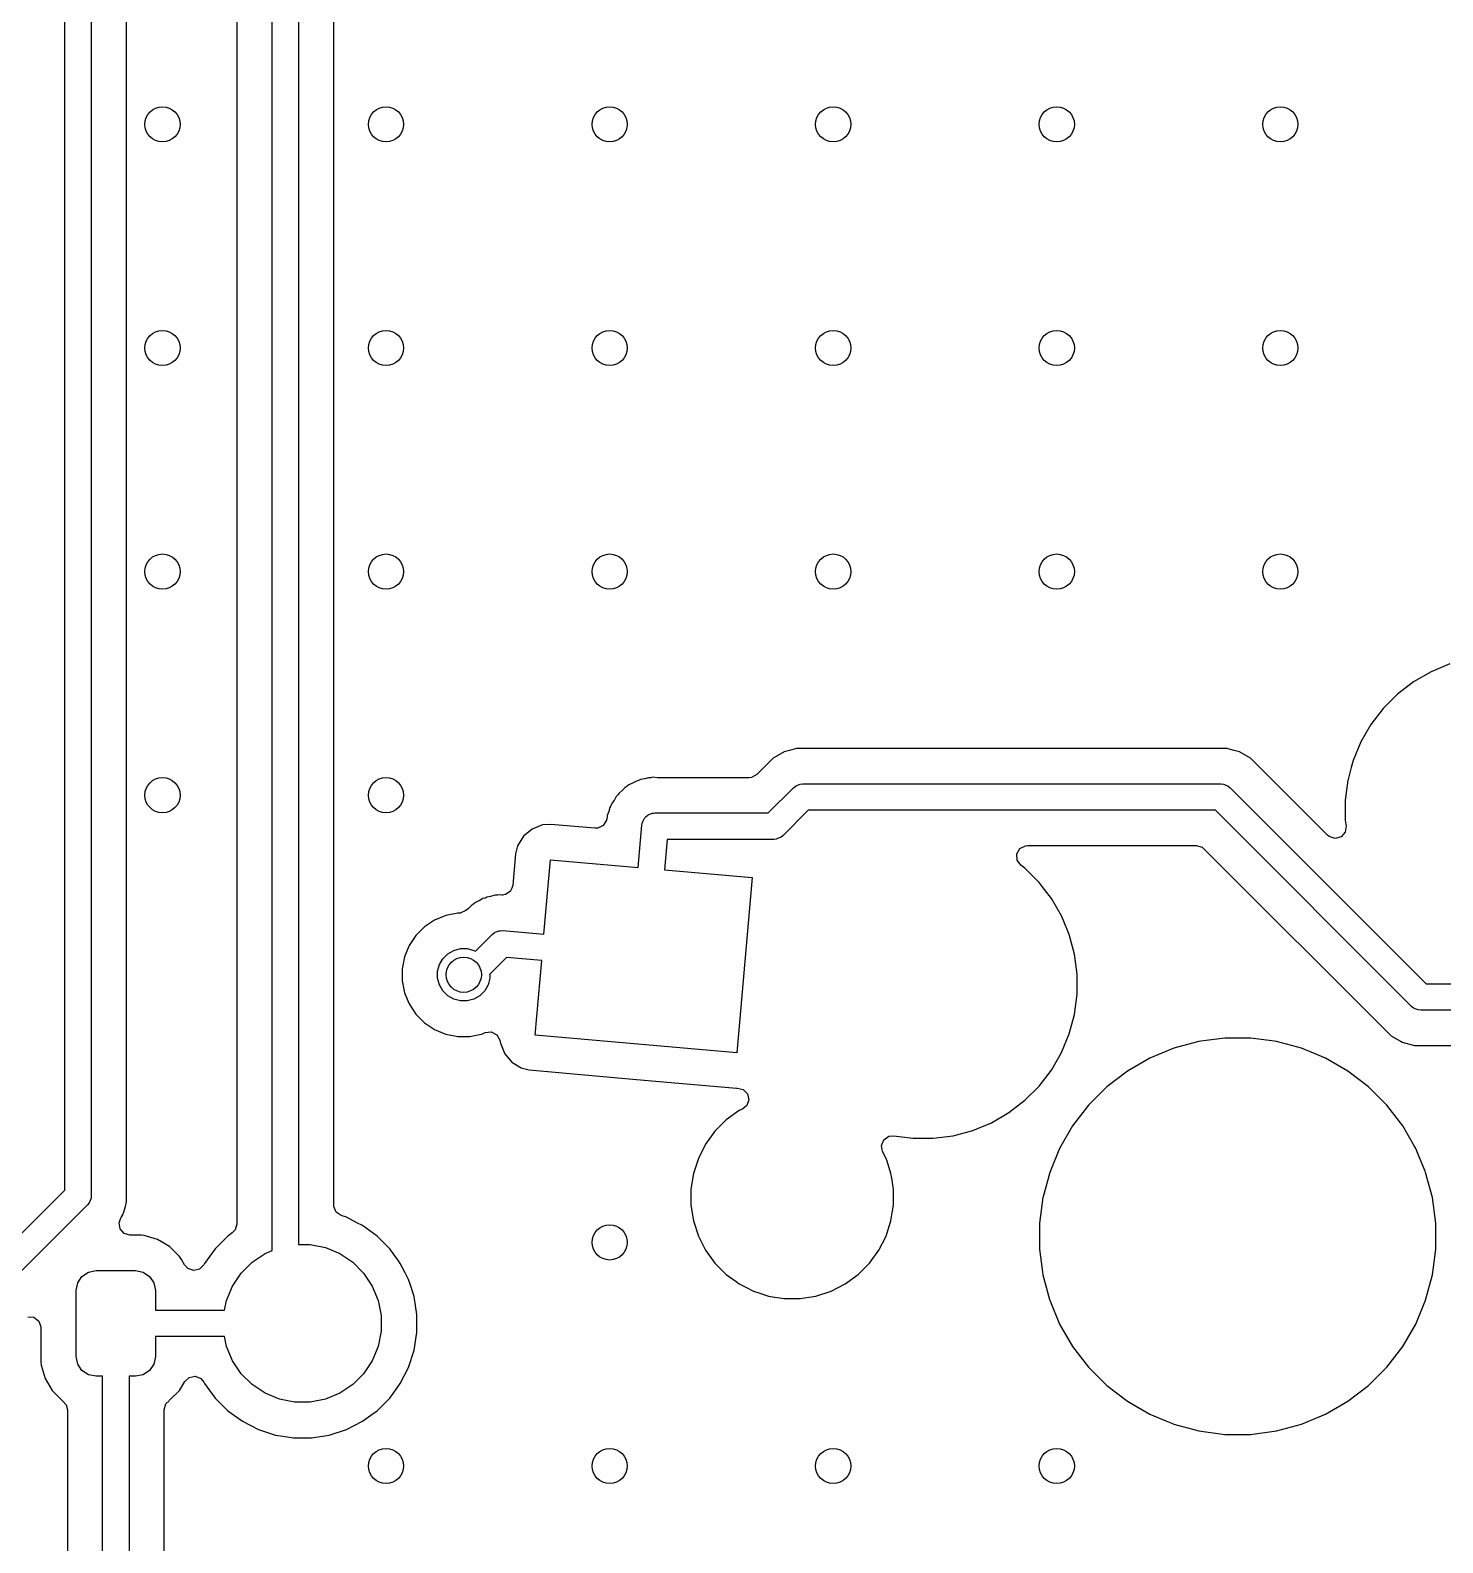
# Model space of a CAD drawing. Extents: x 2.6 to 14.2, y -9.4 to -3.8.
# Drawn here: x 4.124 to 4.756, y -5.465 to -4.788 of the extents above; entities that cross this region are included whole.
import ezdxf

# ---------------------------------------------------------------- set-up
doc = ezdxf.new("R2010")
doc.units = 0
doc.header["$MEASUREMENT"] = 0
doc.layers.add('BLACK', color=7, linetype='CONTINUOUS')

msp = doc.modelspace()

# ---------------------------------------------------------------- linework, layer by layer
at = {"layer": 'BLACK', "linetype": 'CONTINUOUS'}
for p, q in [((4.13959, -5.30712), (4.13959, -4.52097)), ((4.15141, -4.52097), (4.15141, -5.30956)), ((4.23225, -5.33422), (4.23225, -4.55968)), ((4.24406, -4.55968), (4.24406, -5.3315)), ((4.16717, -5.31242), (4.16717, -4.594)), ((4.21648, -4.59726), (4.21648, -5.32231)), ((4.25983, -5.31393), (4.25983, -4.608)), ((4.75899, -5.07184), (4.75065, -5.0753)), ((4.75065, -5.0753), (4.74282, -5.07982)), ((4.75065, -5.0753), (4.75065, -5.0753)), ((4.73565, -5.08532), (4.72927, -5.09171)), ((4.74282, -5.07982), (4.73565, -5.08532)), ((4.72927, -5.09171), (4.72377, -5.09887)), ((4.72377, -5.09887), (4.71925, -5.1067)), ((4.71925, -5.1067), (4.71579, -5.11504)), ((4.71925, -5.1067), (4.71925, -5.1067)), ((4.46128, -5.11117), (4.45634, -5.11402)), ((4.46362, -5.11054), (4.46128, -5.11117)), ((4.46679, -5.10969), (4.46362, -5.11054)), ((4.65947, -5.10969), (4.46679, -5.10969)), ((4.66032, -5.10992), (4.65947, -5.10969)), ((4.66264, -5.11054), (4.66032, -5.10992)), ((4.66498, -5.11117), (4.66264, -5.11054)), ((4.66264, -5.11054), (4.66264, -5.11054)), ((4.66993, -5.11402), (4.66498, -5.11117)), ((4.45634, -5.11402), (4.44907, -5.12129)), ((4.45634, -5.11402), (4.45634, -5.11402)), ((4.70432, -5.14842), (4.66993, -5.11402)), ((4.66993, -5.11402), (4.66993, -5.11402)), ((4.71494, -5.11822), (4.71351, -5.12355)), ((4.71579, -5.11504), (4.71494, -5.11822)), ((4.39024, -5.12705), (4.38904, -5.12825)), ((4.3907, -5.12679), (4.39024, -5.12705)), ((4.39107, -5.12657), (4.3907, -5.12679)), ((4.3907, -5.12679), (4.3907, -5.12679)), ((4.3918, -5.12596), (4.39107, -5.12657)), ((4.39353, -5.12515), (4.3918, -5.12596)), ((4.39371, -5.12504), (4.39353, -5.12515)), ((4.39518, -5.1242), (4.39371, -5.12504)), ((4.39371, -5.12504), (4.39371, -5.12504)), ((4.39569, -5.12406), (4.39518, -5.1242)), ((4.39518, -5.1242), (4.39518, -5.1242)), ((4.3961, -5.12395), (4.39569, -5.12406)), ((4.39569, -5.12406), (4.39569, -5.12406)), ((4.39697, -5.12355), (4.3961, -5.12395)), ((4.39885, -5.12321), (4.39697, -5.12355)), ((4.39905, -5.12316), (4.39885, -5.12321)), ((4.40069, -5.12272), (4.39905, -5.12316)), ((4.39905, -5.12316), (4.39905, -5.12316)), ((4.40165, -5.12272), (4.40069, -5.12272)), ((4.40259, -5.12255), (4.40165, -5.12272)), ((4.40449, -5.12272), (4.40259, -5.12255)), ((4.44562, -5.12272), (4.40449, -5.12272)), ((4.44666, -5.12261), (4.44562, -5.12272)), ((4.44907, -5.12129), (4.44666, -5.12261)), ((4.46547, -5.12719), (4.46636, -5.12646)), ((4.46636, -5.12646), (4.46803, -5.12577)), ((4.46803, -5.12577), (4.46849, -5.12557)), ((4.46849, -5.12557), (4.46965, -5.12546)), ((4.46965, -5.12546), (4.65662, -5.12546)), ((4.65662, -5.12546), (4.65777, -5.12557)), ((4.65777, -5.12557), (4.65823, -5.12577)), ((4.65823, -5.12577), (4.6599, -5.12646)), ((4.6599, -5.12646), (4.66079, -5.12719)), ((4.71345, -5.12377), (4.71228, -5.13273)), ((4.71351, -5.12355), (4.71345, -5.12377)), ((4.71345, -5.12377), (4.71345, -5.12377)), ((4.38525, -5.13274), (4.38415, -5.1343)), ((4.38535, -5.13255), (4.38525, -5.13274)), ((4.3862, -5.13109), (4.38535, -5.13255)), ((4.38535, -5.13255), (4.38535, -5.13255)), ((4.38658, -5.13071), (4.3862, -5.13109)), ((4.38688, -5.13041), (4.38658, -5.13071)), ((4.38658, -5.13071), (4.38658, -5.13071)), ((4.38743, -5.12962), (4.38688, -5.13041)), ((4.38889, -5.1284), (4.38743, -5.12962)), ((4.38904, -5.12825), (4.38889, -5.1284)), ((4.38904, -5.12825), (4.38904, -5.12825)), ((4.45417, -5.13849), (4.46547, -5.12719)), ((4.66079, -5.12719), (4.74851, -5.21491)), ((4.71228, -5.13273), (4.71228, -5.14176)), ((4.38212, -5.14062), (4.38201, -5.14103)), ((4.3822, -5.13966), (4.38212, -5.14062)), ((4.38285, -5.13787), (4.3822, -5.13966)), ((4.38305, -5.13714), (4.38285, -5.13787)), ((4.38335, -5.13603), (4.38305, -5.13714)), ((4.38361, -5.13557), (4.38335, -5.13603)), ((4.38383, -5.1352), (4.38361, -5.13557)), ((4.38361, -5.13557), (4.38361, -5.13557)), ((4.38415, -5.1343), (4.38383, -5.1352)), ((4.39894, -5.1407), (4.39963, -5.14012)), ((4.39963, -5.14012), (4.40026, -5.13948)), ((4.40026, -5.13948), (4.4005, -5.13938)), ((4.4005, -5.13938), (4.4007, -5.13922)), ((4.4007, -5.13922), (4.40156, -5.13895)), ((4.40156, -5.13895), (4.40239, -5.1386)), ((4.40239, -5.1386), (4.40277, -5.13856)), ((4.40277, -5.13856), (4.4029, -5.13852)), ((4.4029, -5.13852), (4.40305, -5.13854)), ((4.40305, -5.13854), (4.40354, -5.13849)), ((4.40354, -5.13849), (4.45417, -5.13849)), ((4.47209, -5.13727), (4.46079, -5.14857)), ((4.65417, -5.13727), (4.47209, -5.13727)), ((4.74189, -5.22499), (4.65417, -5.13727)), ((4.34856, -5.14571), (4.34473, -5.14892)), ((4.35319, -5.14384), (4.34856, -5.14571)), ((4.35692, -5.14358), (4.35319, -5.14384)), ((4.37668, -5.14531), (4.35692, -5.14358)), ((4.37792, -5.14526), (4.37668, -5.14531)), ((4.38039, -5.14406), (4.37792, -5.14526)), ((4.38183, -5.14171), (4.38039, -5.14406)), ((4.38201, -5.14103), (4.38183, -5.14171)), ((4.396, -5.16283), (4.39766, -5.14388)), ((4.39766, -5.14388), (4.39775, -5.14339)), ((4.39775, -5.14324), (4.3978, -5.14312)), ((4.39775, -5.14339), (4.39775, -5.14324)), ((4.3978, -5.14312), (4.39787, -5.14274)), ((4.39787, -5.14274), (4.39829, -5.14194)), ((4.39829, -5.14194), (4.39863, -5.14111)), ((4.39863, -5.14111), (4.39882, -5.14093)), ((4.39882, -5.14093), (4.39894, -5.1407)), ((4.71219, -5.14705), (4.71036, -5.1491)), ((4.71261, -5.14433), (4.71219, -5.14705)), ((4.71228, -5.14176), (4.71228, -5.14176)), ((4.71228, -5.14176), (4.71261, -5.14433)), ((4.34209, -5.15316), (4.34118, -5.15678)), ((4.34473, -5.14892), (4.34209, -5.15316)), ((4.34209, -5.15316), (4.34209, -5.15316)), ((4.40895, -5.1503), (4.40777, -5.16385)), ((4.45662, -5.1503), (4.40895, -5.1503)), ((4.45777, -5.15019), (4.45662, -5.1503)), ((4.45865, -5.14982), (4.45777, -5.15019)), ((4.4599, -5.1493), (4.45865, -5.14982)), ((4.46079, -5.14857), (4.4599, -5.1493)), ((4.56676, -5.15443), (4.56919, -5.15314)), ((4.56919, -5.15314), (4.57017, -5.15304)), ((4.57017, -5.15304), (4.64562, -5.15304)), ((4.64562, -5.15304), (4.64826, -5.15381)), ((4.64826, -5.15381), (4.64907, -5.15447)), ((4.70508, -5.14904), (4.70432, -5.14842)), ((4.70771, -5.14985), (4.70508, -5.14904)), ((4.71036, -5.1491), (4.70771, -5.14985)), ((4.34118, -5.15678), (4.33996, -5.17078)), ((4.34118, -5.15678), (4.34118, -5.15678)), ((4.35386, -5.19273), (4.35678, -5.15939)), ((4.35678, -5.15939), (4.396, -5.16283)), ((4.56541, -5.15683), (4.56676, -5.15443)), ((4.56558, -5.15957), (4.56541, -5.15683)), ((4.5672, -5.16179), (4.56558, -5.15957)), ((4.64907, -5.15447), (4.73276, -5.23815)), ((4.40777, -5.16385), (4.44699, -5.16729)), ((4.44699, -5.16729), (4.44012, -5.24573)), ((4.56897, -5.16315), (4.5672, -5.16179)), ((4.57535, -5.16954), (4.56897, -5.16315)), ((4.56897, -5.16315), (4.56897, -5.16315)), ((4.3378, -5.17418), (4.33673, -5.17496)), ((4.33889, -5.17342), (4.3378, -5.17418)), ((4.33891, -5.17337), (4.33889, -5.17342)), ((4.33895, -5.17334), (4.33891, -5.17337)), ((4.33944, -5.17211), (4.33895, -5.17334)), ((4.33995, -5.17088), (4.33944, -5.17211)), ((4.33996, -5.17078), (4.33994, -5.17083)), ((4.33994, -5.17083), (4.33995, -5.17088)), ((4.57677, -5.17139), (4.57535, -5.16954)), ((4.57535, -5.16954), (4.57535, -5.16954)), ((4.57535, -5.16954), (4.57535, -5.16954)), ((4.58085, -5.1767), (4.57677, -5.17139)), ((4.3201, -5.18114), (4.31892, -5.18213)), ((4.32026, -5.181), (4.3201, -5.18114)), ((4.3201, -5.18114), (4.3201, -5.18114)), ((4.32161, -5.17965), (4.32026, -5.181)), ((4.32244, -5.17917), (4.32161, -5.17965)), ((4.32277, -5.1789), (4.32244, -5.17917)), ((4.32317, -5.17856), (4.32277, -5.1789)), ((4.32277, -5.1789), (4.32277, -5.1789)), ((4.32471, -5.17784), (4.32317, -5.17856)), ((4.32317, -5.17856), (4.32317, -5.17856)), ((4.3249, -5.17775), (4.32471, -5.17784)), ((4.32471, -5.17784), (4.32471, -5.17784)), ((4.32655, -5.1768), (4.3249, -5.17775)), ((4.32748, -5.17655), (4.32655, -5.1768)), ((4.32755, -5.17652), (4.32748, -5.17655)), ((4.32786, -5.17637), (4.32755, -5.17652)), ((4.32835, -5.17615), (4.32786, -5.17637)), ((4.32786, -5.17637), (4.32786, -5.17637)), ((4.33001, -5.17585), (4.32835, -5.17615)), ((4.32835, -5.17615), (4.32835, -5.17615)), ((4.33043, -5.17576), (4.33001, -5.17585)), ((4.33206, -5.17532), (4.33043, -5.17576)), ((4.33259, -5.17532), (4.33206, -5.17532)), ((4.33273, -5.17531), (4.33259, -5.17532)), ((4.33276, -5.17532), (4.33273, -5.17531)), ((4.33311, -5.17531), (4.33276, -5.17532)), ((4.33397, -5.17516), (4.33311, -5.17531)), ((4.33496, -5.17524), (4.33397, -5.17516)), ((4.33526, -5.17523), (4.33496, -5.17524)), ((4.33643, -5.17501), (4.33526, -5.17523)), ((4.33663, -5.17499), (4.33643, -5.17501)), ((4.33666, -5.17497), (4.33663, -5.17499)), ((4.33673, -5.17496), (4.33666, -5.17497)), ((4.58537, -5.18453), (4.58085, -5.1767)), ((4.58085, -5.1767), (4.58085, -5.1767)), ((4.58085, -5.1767), (4.58085, -5.1767)), ((4.30494, -5.18641), (4.30042, -5.18942)), ((4.30996, -5.18433), (4.30494, -5.18641)), ((4.30494, -5.18641), (4.30494, -5.18641)), ((4.31529, -5.18327), (4.30996, -5.18433)), ((4.30996, -5.18433), (4.30996, -5.18433)), ((4.31578, -5.18327), (4.31529, -5.18327)), ((4.3164, -5.18323), (4.31578, -5.18327)), ((4.31892, -5.18213), (4.3164, -5.18323)), ((4.58621, -5.18656), (4.58537, -5.18453)), ((4.58537, -5.18453), (4.58537, -5.18453)), ((4.58537, -5.18453), (4.58537, -5.18453)), ((4.58883, -5.19287), (4.58621, -5.18656)), ((4.29658, -5.19327), (4.29356, -5.19778)), ((4.30042, -5.18942), (4.29658, -5.19327)), ((4.29658, -5.19327), (4.29658, -5.19327)), ((4.30042, -5.18942), (4.30042, -5.18942)), ((4.32323, -5.20034), (4.33074, -5.19282)), ((4.33074, -5.19282), (4.33161, -5.19211)), ((4.33161, -5.19211), (4.33164, -5.19209)), ((4.33164, -5.19209), (4.33188, -5.19199)), ((4.33188, -5.19199), (4.33208, -5.19182)), ((4.33208, -5.19182), (4.33293, -5.19155)), ((4.33293, -5.19155), (4.33377, -5.1912)), ((4.33377, -5.1912), (4.33403, -5.1912)), ((4.33403, -5.1912), (4.33427, -5.19113)), ((4.33427, -5.19113), (4.33543, -5.19111)), ((4.33543, -5.19111), (4.35386, -5.19273)), ((4.59117, -5.2016), (4.58883, -5.19287)), ((4.29356, -5.19778), (4.29149, -5.2028)), ((4.29356, -5.19778), (4.29356, -5.19778)), ((4.30863, -5.20366), (4.31081, -5.20148)), ((4.31081, -5.20148), (4.31348, -5.19993)), ((4.31348, -5.19993), (4.31646, -5.19914)), ((4.31646, -5.19914), (4.31955, -5.19914)), ((4.31955, -5.19914), (4.32252, -5.19993)), ((4.32252, -5.19993), (4.32323, -5.20034)), ((4.29148, -5.2028), (4.29043, -5.20813)), ((4.29043, -5.20813), (4.29043, -5.20813)), ((4.29043, -5.20813), (4.29043, -5.21356)), ((4.29149, -5.2028), (4.29148, -5.2028)), ((4.30629, -5.2093), (4.30709, -5.20633)), ((4.30709, -5.20633), (4.30863, -5.20366)), ((4.33715, -5.20312), (4.32971, -5.21056)), ((4.35284, -5.20449), (4.33715, -5.20312)), ((4.34992, -5.23783), (4.35284, -5.20449)), ((4.59235, -5.21056), (4.59117, -5.2016)), ((4.29043, -5.21356), (4.29043, -5.21356)), ((4.29043, -5.21356), (4.29043, -5.21356)), ((4.29043, -5.21356), (4.29148, -5.21889)), ((4.30629, -5.21239), (4.30629, -5.2093)), ((4.30709, -5.21537), (4.30629, -5.21239)), ((4.32971, -5.21239), (4.32892, -5.21537)), ((4.32971, -5.21056), (4.32971, -5.21239)), ((4.59235, -5.21959), (4.59235, -5.21056)), ((4.74851, -5.21491), (5.08468, -5.21491)), ((4.29148, -5.21889), (4.29149, -5.21889)), ((4.29149, -5.21889), (4.29356, -5.22391)), ((4.30863, -5.21804), (4.30709, -5.21537)), ((4.31081, -5.22022), (4.30863, -5.21804)), ((4.31348, -5.22176), (4.31081, -5.22022)), ((4.31646, -5.22256), (4.31348, -5.22176)), ((4.32252, -5.22176), (4.31955, -5.22256)), ((4.32519, -5.22022), (4.32252, -5.22176)), ((4.32737, -5.21804), (4.32519, -5.22022)), ((4.32892, -5.21537), (4.32737, -5.21804)), ((4.59117, -5.22855), (4.59235, -5.21959)), ((4.29356, -5.22391), (4.29356, -5.22391)), ((4.29356, -5.22391), (4.29658, -5.22843)), ((4.29658, -5.22843), (4.29658, -5.22843)), ((4.29658, -5.22843), (4.30042, -5.23227)), ((4.31955, -5.22256), (4.31646, -5.22256)), ((4.58883, -5.23728), (4.59117, -5.22855)), ((4.74278, -5.22572), (4.74189, -5.22499)), ((4.74403, -5.22624), (4.74278, -5.22572)), ((4.74491, -5.2266), (4.74403, -5.22624)), ((4.74606, -5.22672), (4.74491, -5.2266)), ((5.08712, -5.22672), (4.74606, -5.22672)), ((4.30042, -5.23227), (4.30042, -5.23227)), ((4.30042, -5.23227), (4.30494, -5.23529)), ((4.30494, -5.23529), (4.30494, -5.23529)), ((4.30494, -5.23529), (4.30958, -5.23721)), ((4.30958, -5.23721), (4.30996, -5.23737)), ((4.30996, -5.23737), (4.30996, -5.23737)), ((4.30996, -5.23737), (4.30996, -5.23737)), ((4.30996, -5.23737), (4.31529, -5.23843)), ((4.31529, -5.23843), (4.31529, -5.23843)), ((4.31529, -5.23843), (4.32072, -5.23843)), ((4.32072, -5.23843), (4.3243, -5.23771)), ((4.3243, -5.23771), (4.32605, -5.23737)), ((4.32605, -5.23737), (4.32759, -5.23673)), ((4.32759, -5.23673), (4.33032, -5.23643)), ((4.33032, -5.23643), (4.33278, -5.23766)), ((4.33278, -5.23766), (4.33419, -5.24003)), ((4.33419, -5.24003), (4.33433, -5.2409)), ((4.33433, -5.2409), (4.33436, -5.24143)), ((4.33436, -5.24143), (4.33619, -5.24596)), ((4.44012, -5.24573), (4.34992, -5.23783)), ((4.58537, -5.24562), (4.58883, -5.23728)), ((4.64682, -5.24068), (4.63951, -5.24264)), ((4.64762, -5.24058), (4.64682, -5.24068)), ((4.65833, -5.23917), (4.64762, -5.24058)), ((4.66995, -5.23917), (4.65833, -5.23917)), ((4.65833, -5.23917), (4.65833, -5.23917)), ((4.67944, -5.24041), (4.66995, -5.23917)), ((4.66995, -5.23917), (4.66995, -5.23917)), ((4.68146, -5.24068), (4.67944, -5.24041)), ((4.69268, -5.24369), (4.68146, -5.24068)), ((4.73276, -5.23815), (4.73276, -5.23815)), ((4.73276, -5.23815), (4.73276, -5.23815)), ((4.73276, -5.23815), (4.73665, -5.2404)), ((4.73665, -5.2404), (4.73665, -5.2404)), ((4.73665, -5.2404), (4.73695, -5.24058)), ((4.73695, -5.24058), (4.7377, -5.24101)), ((4.7377, -5.24101), (4.7377, -5.24101)), ((4.7377, -5.24101), (4.7377, -5.24101)), ((4.7377, -5.24101), (4.74321, -5.24248)), ((4.33619, -5.24596), (4.33623, -5.24606)), ((4.33623, -5.24606), (4.33944, -5.24988)), ((4.58085, -5.25345), (4.58537, -5.24562)), ((4.62487, -5.24813), (4.61481, -5.25394)), ((4.6356, -5.24369), (4.62487, -5.24813)), ((4.62487, -5.24813), (4.62487, -5.24813)), ((4.63951, -5.24264), (4.6356, -5.24369)), ((4.6356, -5.24369), (4.6356, -5.24369)), ((4.70341, -5.24813), (4.69268, -5.24369)), ((4.69268, -5.24369), (4.69268, -5.24369)), ((4.69268, -5.24369), (4.69268, -5.24369)), ((4.71347, -5.25394), (4.70341, -5.24813)), ((4.70341, -5.24813), (4.70341, -5.24813)), ((4.74321, -5.24248), (4.74321, -5.24248)), ((4.74321, -5.24248), (4.74321, -5.24248)), ((4.74321, -5.24248), (5.08998, -5.24248)), ((4.33944, -5.24988), (4.34368, -5.25253)), ((4.34368, -5.25253), (4.34731, -5.25343)), ((4.34731, -5.25343), (4.34731, -5.25343)), ((4.34731, -5.25343), (4.34731, -5.25343)), ((4.34731, -5.25343), (4.34731, -5.25343)), ((4.34731, -5.25343), (4.39529, -5.25763)), ((4.57535, -5.26061), (4.58085, -5.25345)), ((4.61481, -5.25394), (4.6056, -5.26101)), ((4.72269, -5.26101), (4.71347, -5.25394)), ((4.39529, -5.25763), (4.43999, -5.26154)), ((4.43999, -5.26154), (4.44028, -5.26152)), ((4.44028, -5.26152), (4.44297, -5.26211)), ((4.44297, -5.26211), (4.44491, -5.26406)), ((4.56897, -5.267), (4.57535, -5.26061)), ((4.57535, -5.26061), (4.57535, -5.26061)), ((4.57535, -5.26061), (4.57535, -5.26061)), ((4.6056, -5.26101), (4.59738, -5.26922)), ((4.6056, -5.26101), (4.6056, -5.26101)), ((4.7309, -5.26922), (4.72269, -5.26101)), ((4.72269, -5.26101), (4.72269, -5.26101)), ((4.44549, -5.26675), (4.44453, -5.26932)), ((4.44491, -5.26406), (4.44549, -5.26675)), ((4.5618, -5.2725), (4.56897, -5.267)), ((4.56897, -5.267), (4.56897, -5.267)), ((4.56897, -5.267), (4.56897, -5.267)), ((4.43539, -5.27579), (4.43035, -5.28083)), ((4.4354, -5.27579), (4.43539, -5.27579)), ((4.44116, -5.2716), (4.4354, -5.27579)), ((4.44284, -5.27074), (4.44116, -5.2716)), ((4.44453, -5.26932), (4.44284, -5.27074)), ((4.55397, -5.27702), (4.5618, -5.2725)), ((4.59738, -5.26922), (4.59031, -5.27844)), ((4.59738, -5.26922), (4.59738, -5.26922)), ((4.73797, -5.27844), (4.7309, -5.26922)), ((4.7309, -5.26922), (4.7309, -5.26922)), ((4.43035, -5.28083), (4.42616, -5.2866)), ((4.43035, -5.28083), (4.43035, -5.28083)), ((4.5369, -5.28281), (4.54563, -5.28047)), ((4.54563, -5.28047), (4.55397, -5.27702)), ((4.59031, -5.27844), (4.58451, -5.2885)), ((4.74313, -5.28738), (4.73797, -5.27844)), ((4.42616, -5.2866), (4.42293, -5.29295)), ((4.50483, -5.28721), (4.50586, -5.28467)), ((4.50534, -5.28992), (4.50483, -5.28721)), ((4.50586, -5.28467), (4.50811, -5.28308)), ((4.50811, -5.28308), (4.51032, -5.28286)), ((4.51032, -5.28286), (4.51891, -5.28399)), ((4.51891, -5.28399), (4.51891, -5.28399)), ((4.51891, -5.28399), (4.52794, -5.28399)), ((4.52794, -5.28399), (4.52795, -5.28399)), ((4.52795, -5.28399), (4.5369, -5.28281)), ((4.58451, -5.2885), (4.58006, -5.29923)), ((4.58451, -5.2885), (4.58451, -5.2885)), ((4.74378, -5.2885), (4.74313, -5.28738)), ((4.74562, -5.29295), (4.74378, -5.2885)), ((4.42293, -5.29295), (4.42072, -5.29973)), ((4.42293, -5.29295), (4.42293, -5.29295)), ((4.50688, -5.29295), (4.50534, -5.28992)), ((4.50731, -5.29428), (4.50688, -5.29295)), ((4.50688, -5.29295), (4.50688, -5.29295)), ((4.50908, -5.29973), (4.50731, -5.29428)), ((4.74797, -5.29862), (4.74562, -5.29295)), ((4.42072, -5.29973), (4.41961, -5.30677)), ((4.5094, -5.30174), (4.50908, -5.29973)), ((4.5102, -5.30677), (4.5094, -5.30174)), ((4.58006, -5.29923), (4.57714, -5.31014)), ((4.58006, -5.29923), (4.58006, -5.29923)), ((4.74822, -5.29923), (4.74797, -5.29862)), ((4.75123, -5.31045), (4.74822, -5.29923)), ((4.0202, -5.42651), (4.13959, -5.30712)), ((4.15141, -5.30956), (4.15129, -5.31072)), ((4.41961, -5.30677), (4.41961, -5.3139)), ((4.5102, -5.3139), (4.5102, -5.30677)), ((4.14968, -5.31374), (4.02682, -5.43659)), ((4.15041, -5.31284), (4.14968, -5.31374)), ((4.15129, -5.31072), (4.15041, -5.31284)), ((4.16586, -5.31731), (4.16609, -5.31645)), ((4.16609, -5.31645), (4.16663, -5.31445)), ((4.16663, -5.31445), (4.16717, -5.31242)), ((4.25986, -5.31449), (4.25983, -5.31393)), ((4.26093, -5.31702), (4.25986, -5.31449)), ((4.41961, -5.3139), (4.42072, -5.32094)), ((4.50966, -5.31731), (4.5102, -5.3139)), ((4.57706, -5.31045), (4.57554, -5.32196)), ((4.57714, -5.31014), (4.57706, -5.31045)), ((4.57706, -5.31045), (4.57706, -5.31045)), ((4.75274, -5.32196), (4.75123, -5.31045)), ((4.16387, -5.3218), (4.16447, -5.32005)), ((4.16426, -5.32452), (4.16387, -5.3218)), ((4.16447, -5.32005), (4.16481, -5.31947)), ((4.16481, -5.31947), (4.1657, -5.31793)), ((4.1657, -5.31793), (4.16586, -5.31731)), ((4.21648, -5.32231), (4.21571, -5.32495)), ((4.2632, -5.31857), (4.26093, -5.31702)), ((4.26548, -5.31931), (4.2632, -5.31857)), ((4.27022, -5.32173), (4.26548, -5.31931)), ((4.27267, -5.32297), (4.27022, -5.32173)), ((4.27919, -5.32771), (4.27267, -5.32297)), ((4.27267, -5.32297), (4.27267, -5.32297)), ((4.27267, -5.32297), (4.27267, -5.32297)), ((4.42072, -5.32094), (4.42293, -5.32772)), ((4.50734, -5.32631), (4.50845, -5.3229)), ((4.50845, -5.3229), (4.50875, -5.32196)), ((4.50875, -5.32196), (4.50908, -5.32094)), ((4.50908, -5.32094), (4.50966, -5.31731)), ((4.57554, -5.32196), (4.57554, -5.33358)), ((4.75274, -5.33358), (4.75274, -5.32196)), ((4.16606, -5.3266), (4.16426, -5.32452)), ((4.1687, -5.32737), (4.16606, -5.3266)), ((4.17371, -5.32737), (4.1687, -5.32737)), ((4.17511, -5.32748), (4.17371, -5.32737)), ((4.17371, -5.32737), (4.17371, -5.32737)), ((4.18108, -5.32922), (4.17511, -5.32748)), ((4.17511, -5.32748), (4.17511, -5.32748)), ((4.18644, -5.33239), (4.18108, -5.32922)), ((4.18108, -5.32922), (4.18108, -5.32922)), ((4.21248, -5.32771), (4.20678, -5.33341)), ((4.21447, -5.32626), (4.21248, -5.32771)), ((4.21248, -5.32771), (4.21248, -5.32771)), ((4.21571, -5.32495), (4.21447, -5.32626)), ((4.28488, -5.33341), (4.27919, -5.32771)), ((4.42293, -5.32772), (4.42293, -5.32772)), ((4.42293, -5.32772), (4.42492, -5.33164)), ((4.50364, -5.33408), (4.50688, -5.32772)), ((4.50688, -5.32772), (4.50734, -5.32631)), ((4.19084, -5.33679), (4.18644, -5.33239)), ((4.18644, -5.33239), (4.18644, -5.33239)), ((4.19168, -5.33821), (4.19084, -5.33679)), ((4.19084, -5.33679), (4.19084, -5.33679)), ((4.20678, -5.33341), (4.20204, -5.33993)), ((4.22335, -5.33937), (4.22913, -5.33551)), ((4.22913, -5.33551), (4.23225, -5.33422)), ((4.24406, -5.3315), (4.2493, -5.3315)), ((4.2493, -5.3315), (4.25612, -5.33286)), ((4.25612, -5.33286), (4.26253, -5.33551)), ((4.26253, -5.33551), (4.26831, -5.33937)), ((4.28874, -5.33872), (4.28488, -5.33341)), ((4.42492, -5.33164), (4.42582, -5.33341)), ((4.42582, -5.33341), (4.42616, -5.33408)), ((4.42616, -5.33408), (4.43035, -5.33984)), ((4.49945, -5.33984), (4.50364, -5.33408)), ((4.57554, -5.33358), (4.57674, -5.34268)), ((4.75168, -5.34163), (4.75274, -5.33358)), ((4.15012, -5.34382), (4.15351, -5.34314)), ((4.15351, -5.34314), (4.17122, -5.34314)), ((4.17122, -5.34314), (4.17461, -5.34382)), ((4.19312, -5.34064), (4.19168, -5.33821)), ((4.19319, -5.34077), (4.19312, -5.34064)), ((4.19458, -5.34228), (4.19319, -5.34077)), ((4.19719, -5.34317), (4.19458, -5.34228)), ((4.19986, -5.3425), (4.19719, -5.34317)), ((4.20175, -5.3405), (4.19986, -5.3425)), ((4.20204, -5.33993), (4.20175, -5.3405)), ((4.21844, -5.34429), (4.22335, -5.33937)), ((4.26831, -5.33937), (4.27322, -5.34429)), ((4.28962, -5.33993), (4.28874, -5.33872)), ((4.29173, -5.34407), (4.28962, -5.33993)), ((4.43035, -5.33984), (4.43035, -5.33984)), ((4.43035, -5.33984), (4.43539, -5.34489)), ((4.49441, -5.34489), (4.49945, -5.33984)), ((4.57674, -5.34268), (4.57706, -5.34509)), ((4.75123, -5.34509), (4.75168, -5.34163)), ((4.14465, -5.352), (4.14532, -5.34861)), ((4.14532, -5.34861), (4.14724, -5.34574)), ((4.14724, -5.34574), (4.15012, -5.34382)), ((4.17461, -5.34382), (4.17749, -5.34574)), ((4.17749, -5.34574), (4.17941, -5.34861)), ((4.17941, -5.34861), (4.18008, -5.352)), ((4.21192, -5.35648), (4.21458, -5.35006)), ((4.21458, -5.35006), (4.21844, -5.34429)), ((4.27322, -5.34429), (4.27708, -5.35006)), ((4.27708, -5.35006), (4.27974, -5.35648)), ((4.29328, -5.34711), (4.29173, -5.34407)), ((4.29411, -5.34967), (4.29328, -5.34711)), ((4.29328, -5.34711), (4.29328, -5.34711)), ((4.29328, -5.34711), (4.29328, -5.34711)), ((4.29577, -5.35477), (4.29411, -5.34967)), ((4.43539, -5.34489), (4.4354, -5.34489)), ((4.4354, -5.34489), (4.43979, -5.34808)), ((4.43979, -5.34808), (4.44116, -5.34908)), ((4.44116, -5.34908), (4.44409, -5.35057)), ((4.48229, -5.35231), (4.48864, -5.34908)), ((4.48864, -5.34908), (4.49441, -5.34489)), ((4.57706, -5.34509), (4.57999, -5.35605)), ((4.74822, -5.35631), (4.75123, -5.34509)), ((4.14465, -5.38153), (4.14465, -5.352)), ((4.18008, -5.352), (4.18008, -5.36086)), ((4.21105, -5.36086), (4.21192, -5.35648)), ((4.27974, -5.35648), (4.28109, -5.36329)), ((4.29641, -5.35878), (4.29577, -5.35477)), ((4.44409, -5.35057), (4.44752, -5.35231)), ((4.44752, -5.35231), (4.44752, -5.35231)), ((4.44752, -5.35231), (4.45037, -5.35324)), ((4.45037, -5.35324), (4.4543, -5.35452)), ((4.4543, -5.35452), (4.45717, -5.35497)), ((4.45717, -5.35497), (4.46134, -5.35563)), ((4.46134, -5.35563), (4.46134, -5.35563)), ((4.46134, -5.35563), (4.46847, -5.35563)), ((4.46847, -5.35563), (4.47235, -5.35502)), ((4.47235, -5.35502), (4.47551, -5.35452)), ((4.47551, -5.35452), (4.48229, -5.35231)), ((4.57999, -5.35605), (4.58006, -5.35631)), ((4.58006, -5.35631), (4.58006, -5.35631)), ((4.58006, -5.35631), (4.58451, -5.36704)), ((4.74378, -5.36704), (4.74822, -5.35631)), ((4.12296, -5.36385), (4.12571, -5.36404)), ((4.18008, -5.36086), (4.21105, -5.36086)), ((4.28109, -5.36329), (4.28109, -5.37024)), ((4.29703, -5.36273), (4.29641, -5.35878)), ((4.29703, -5.37079), (4.29703, -5.36273)), ((4.12571, -5.36404), (4.12791, -5.36569)), ((4.12791, -5.36569), (4.12887, -5.36827)), ((4.12887, -5.36827), (4.12888, -5.36862)), ((4.12888, -5.36862), (4.12888, -5.38401)), ((4.28109, -5.37024), (4.27974, -5.37705)), ((4.58451, -5.36704), (4.58451, -5.36704)), ((4.58451, -5.36704), (4.59031, -5.3771)), ((4.73797, -5.3771), (4.74378, -5.36704)), ((4.20469, -5.37267), (4.18008, -5.37267)), ((4.18008, -5.37267), (4.18008, -5.38153)), ((4.21105, -5.37267), (4.20469, -5.37267)), ((4.21192, -5.37705), (4.21105, -5.37267)), ((4.21458, -5.38347), (4.21192, -5.37705)), ((4.27974, -5.37705), (4.27708, -5.38347)), ((4.29577, -5.37875), (4.29703, -5.37079)), ((4.59031, -5.3771), (4.59738, -5.38631)), ((4.7309, -5.38631), (4.73797, -5.3771)), ((4.12888, -5.38401), (4.12888, -5.38401)), ((4.12888, -5.38401), (4.12899, -5.38541)), ((4.14532, -5.38492), (4.14465, -5.38153)), ((4.18008, -5.38153), (4.17941, -5.38492)), ((4.21844, -5.38924), (4.21458, -5.38347)), ((4.27708, -5.38347), (4.27322, -5.38924)), ((4.29328, -5.38642), (4.29577, -5.37875)), ((4.12899, -5.38541), (4.13073, -5.39139)), ((4.14724, -5.38779), (4.14532, -5.38492)), ((4.15012, -5.38971), (4.14724, -5.38779)), ((4.15351, -5.39039), (4.15012, -5.38971)), ((4.15646, -5.39039), (4.15351, -5.39039)), ((4.15646, -6.13001), (4.15646, -5.39039)), ((4.17122, -5.39039), (4.16827, -5.39039)), ((4.16827, -5.39039), (4.16827, -6.13291)), ((4.17461, -5.38971), (4.17122, -5.39039)), ((4.17749, -5.38779), (4.17461, -5.38971)), ((4.17941, -5.38492), (4.17749, -5.38779)), ((4.19319, -5.39275), (4.19521, -5.39088)), ((4.19521, -5.39088), (4.19791, -5.39039)), ((4.19791, -5.39039), (4.20045, -5.39143)), ((4.22335, -5.39415), (4.21844, -5.38924)), ((4.27322, -5.38924), (4.26831, -5.39415)), ((4.28962, -5.3936), (4.29328, -5.38642)), ((4.59738, -5.38631), (4.59738, -5.38631)), ((4.59738, -5.38631), (4.6056, -5.39453)), ((4.72269, -5.39453), (4.7309, -5.38631)), ((4.13073, -5.39139), (4.13073, -5.39139)), ((4.13073, -5.39139), (4.13389, -5.39674)), ((4.13389, -5.39674), (4.1339, -5.39674)), ((4.1339, -5.39674), (4.13829, -5.40114)), ((4.18644, -5.40114), (4.19084, -5.39674)), ((4.19084, -5.39674), (4.19319, -5.39275)), ((4.20045, -5.39143), (4.20175, -5.39302)), ((4.20175, -5.39302), (4.20204, -5.3936)), ((4.20204, -5.3936), (4.20678, -5.40012)), ((4.22913, -5.39801), (4.22335, -5.39415)), ((4.26831, -5.39415), (4.26253, -5.39801)), ((4.28488, -5.40012), (4.28715, -5.397)), ((4.28715, -5.397), (4.28962, -5.3936)), ((4.6056, -5.39453), (4.6056, -5.39453)), ((4.6056, -5.39453), (4.61481, -5.4016)), ((4.71347, -5.4016), (4.72269, -5.39453)), ((4.13829, -5.40114), (4.13829, -5.40114)), ((4.13829, -5.40114), (4.1383, -5.40114)), ((4.1383, -5.40114), (4.1383, -5.40114)), ((4.1383, -5.40114), (4.13854, -5.40133)), ((4.13854, -5.40133), (4.13851, -5.40137)), ((4.13851, -5.40137), (4.14017, -5.40315)), ((4.14017, -5.40315), (4.14069, -5.40534)), ((4.18404, -5.40534), (4.18481, -5.4027)), ((4.18481, -5.4027), (4.18622, -5.40135)), ((4.1862, -5.40133), (4.18644, -5.40114)), ((4.18622, -5.40135), (4.1862, -5.40133)), ((4.18644, -5.40114), (4.18644, -5.40114)), ((4.18644, -5.40114), (4.18644, -5.40114)), ((4.18644, -5.40114), (4.18644, -5.40114)), ((4.20678, -5.40012), (4.21248, -5.40582)), ((4.23555, -5.40067), (4.22913, -5.39801)), ((4.24236, -5.40203), (4.23555, -5.40067)), ((4.2493, -5.40203), (4.24236, -5.40203)), ((4.25612, -5.40067), (4.2493, -5.40203)), ((4.26253, -5.39801), (4.25612, -5.40067)), ((4.27919, -5.40582), (4.28488, -5.40012)), ((4.28488, -5.40012), (4.28488, -5.40012)), ((4.28488, -5.40012), (4.28488, -5.40012)), ((4.61481, -5.4016), (4.62487, -5.4074)), ((4.70341, -5.4074), (4.71347, -5.4016)), ((4.14069, -5.40534), (4.14069, -6.10793)), ((4.18404, -6.1105), (4.18404, -5.40534)), ((4.21248, -5.40582), (4.21795, -5.4098)), ((4.21795, -5.4098), (4.219, -5.41055)), ((4.219, -5.41055), (4.22273, -5.41246)), ((4.26548, -5.41421), (4.27267, -5.41055)), ((4.27267, -5.41055), (4.27638, -5.40785)), ((4.27638, -5.40785), (4.27919, -5.40582)), ((4.27919, -5.40582), (4.27919, -5.40582)), ((4.27919, -5.40582), (4.27919, -5.40582)), ((4.62487, -5.4074), (4.62487, -5.4074)), ((4.62487, -5.4074), (4.62487, -5.4074)), ((4.62487, -5.4074), (4.63206, -5.41038)), ((4.63206, -5.41038), (4.63495, -5.41158)), ((4.69268, -5.41185), (4.70341, -5.4074)), ((4.22273, -5.41246), (4.22618, -5.41421)), ((4.22618, -5.41421), (4.22618, -5.41421)), ((4.22618, -5.41421), (4.22618, -5.41421)), ((4.22618, -5.41421), (4.22894, -5.41511)), ((4.22894, -5.41511), (4.23384, -5.4167)), ((4.23384, -5.4167), (4.23713, -5.41722)), ((4.23713, -5.41722), (4.2418, -5.41796)), ((4.24986, -5.41796), (4.25782, -5.4167)), ((4.25782, -5.4167), (4.26548, -5.41421)), ((4.63495, -5.41158), (4.6356, -5.41185)), ((4.6356, -5.41185), (4.64682, -5.41485)), ((4.64682, -5.41485), (4.65833, -5.41637)), ((4.65833, -5.41637), (4.65833, -5.41637)), ((4.65833, -5.41637), (4.66995, -5.41637)), ((4.66995, -5.41637), (4.68146, -5.41485)), ((4.66995, -5.41637), (4.66995, -5.41637)), ((4.68146, -5.41485), (4.69268, -5.41185)), ((4.2418, -5.41796), (4.2418, -5.41796)), ((4.2418, -5.41796), (4.24986, -5.41796)), ((4.24986, -5.41796), (4.24986, -5.41796))]:
    msp.add_line(p, q, dxfattribs=at)
at = {"layer": 'BLACK'}
for centre in [(4.18323, -4.83054), (4.28323, -4.83054), (4.38323, -4.83054), (4.48323, -4.83054), (4.58323, -4.83054), (4.68323, -4.83054), (4.18323, -4.93054), (4.28323, -4.93054), (4.38323, -4.93054), (4.48323, -4.93054), (4.58323, -4.93054), (4.68323, -4.93054), (4.18323, -5.03054), (4.28323, -5.03054), (4.38323, -5.03054), (4.48323, -5.03054), (4.58323, -5.03054), (4.68323, -5.03054), (4.18323, -5.13054), (4.28323, -5.13054), (4.318, -5.21085), (4.38323, -5.33054), (4.28323, -5.43054), (4.38323, -5.43054), (4.48323, -5.43054), (4.58323, -5.43054)]:
    msp.add_circle(centre, 0.00787, dxfattribs=at)

doc.saveas('drawing.dxf')
